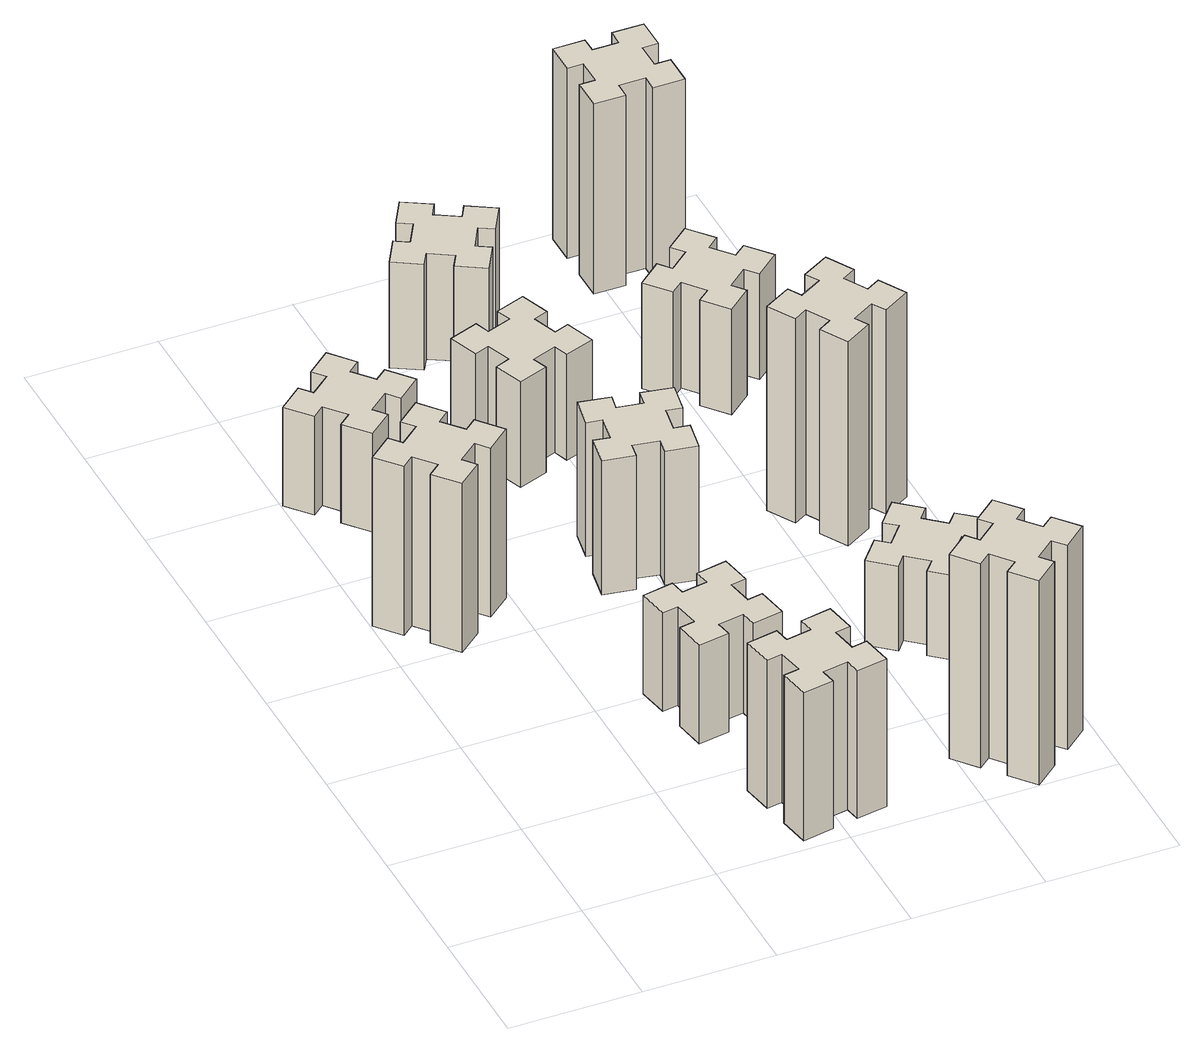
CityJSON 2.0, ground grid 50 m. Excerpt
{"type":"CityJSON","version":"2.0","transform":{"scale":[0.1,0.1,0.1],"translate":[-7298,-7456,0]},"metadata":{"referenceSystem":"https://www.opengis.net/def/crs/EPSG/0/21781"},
"CityObjects":{
"building1":{"type":"Building","attributes":{"class":"1000","function":"1000","usage":"1000","yearOfConstruction":2016,"roofType":"1000","measuredHeight":72,"storeysAboveGround":30,"storeysBelowGround":0},"geometry":[{"type":"Solid","lod":"1","boundaries":[[[[0,1,2,3,4,5,6,7,8,9,10,11,12,13,14,15,16,17,18,19]],[[17,16,20,21]],[[16,15,22,20]],[[15,14,23,22]],[[14,13,24,23]],[[13,12,25,24]],[[12,11,26,25]],[[11,10,27,26]],[[10,9,28,27]],[[9,8,29,28]],[[8,7,30,29]],[[7,6,31,30]],[[6,5,32,31]],[[5,4,33,32]],[[4,3,34,33]],[[3,2,35,34]],[[2,1,36,35]],[[1,0,37,36]],[[0,19,38,37]],[[19,18,39,38]],[[18,17,21,39]],[[24,25,26,27,28,29,30,31,32,33,34,35,36,37,38,39,21,20,22,23]]]]}]},
"building2":{"type":"Building","attributes":{"class":"1000","function":"1000","usage":"1000","yearOfConstruction":2016,"roofType":"1000","measuredHeight":42,"storeysAboveGround":30,"storeysBelowGround":0},"geometry":[{"type":"Solid","lod":"1","boundaries":[[[[40,41,42,43,44,45,46,47,48,49,50,51,52,53,54,55,56,57,58,59]],[[57,56,60,61]],[[56,55,62,60]],[[55,54,63,62]],[[54,53,64,63]],[[53,52,65,64]],[[52,51,66,65]],[[51,50,67,66]],[[50,49,68,67]],[[49,48,69,68]],[[48,47,70,69]],[[47,46,71,70]],[[46,45,72,71]],[[45,44,73,72]],[[44,43,74,73]],[[43,42,75,74]],[[42,41,76,75]],[[41,40,77,76]],[[40,59,78,77]],[[59,58,79,78]],[[58,57,61,79]],[[64,65,66,67,68,69,70,71,72,73,74,75,76,77,78,79,61,60,62,63]]]]}]},
"building3":{"type":"Building","attributes":{"class":"1000","function":"1000","usage":"1000","yearOfConstruction":2016,"roofType":"1000","measuredHeight":63,"storeysAboveGround":30,"storeysBelowGround":0},"geometry":[{"type":"Solid","lod":"1","boundaries":[[[[80,81,82,83,84,85,86,87,88,89,90,91,92,93,94,95,96,97,98,99]],[[97,96,100,101]],[[96,95,102,100]],[[95,94,103,102]],[[94,93,104,103]],[[93,92,105,104]],[[92,91,106,105]],[[91,90,107,106]],[[90,89,108,107]],[[89,88,109,108]],[[88,87,110,109]],[[87,86,111,110]],[[86,85,112,111]],[[85,84,113,112]],[[84,83,114,113]],[[83,82,115,114]],[[82,81,116,115]],[[81,80,117,116]],[[80,99,118,117]],[[99,98,119,118]],[[98,97,101,119]],[[104,105,106,107,108,109,110,111,112,113,114,115,116,117,118,119,101,100,102,103]]]]}]},
"building4":{"type":"Building","attributes":{"class":"1000","function":"1000","usage":"1000","yearOfConstruction":2016,"roofType":"1000","measuredHeight":42,"storeysAboveGround":30,"storeysBelowGround":0},"geometry":[{"type":"Solid","lod":"1","boundaries":[[[[120,121,122,123,124,125,126,127,128,129,130,131,132,133,134,135,136,137,138,139]],[[137,136,140,141]],[[136,135,142,140]],[[135,134,143,142]],[[134,133,144,143]],[[133,132,145,144]],[[132,131,146,145]],[[131,130,147,146]],[[130,129,148,147]],[[129,128,149,148]],[[128,127,150,149]],[[127,126,151,150]],[[126,125,152,151]],[[125,124,153,152]],[[124,123,154,153]],[[123,122,155,154]],[[122,121,156,155]],[[121,120,157,156]],[[120,139,158,157]],[[139,138,159,158]],[[138,137,141,159]],[[144,145,146,147,148,149,150,151,152,153,154,155,156,157,158,159,141,140,142,143]]]]}]},
"building5":{"type":"Building","attributes":{"class":"1000","function":"1000","usage":"1000","yearOfConstruction":2016,"roofType":"1000","measuredHeight":57,"storeysAboveGround":30,"storeysBelowGround":0},"geometry":[{"type":"Solid","lod":"1","boundaries":[[[[160,161,162,163,164,165,166,167,168,169,170,171,172,173,174,175,176,177,178,179]],[[177,176,180,181]],[[176,175,182,180]],[[175,174,183,182]],[[174,173,184,183]],[[173,172,185,184]],[[172,171,186,185]],[[171,170,187,186]],[[170,169,188,187]],[[169,168,189,188]],[[168,167,190,189]],[[167,166,191,190]],[[166,165,192,191]],[[165,164,193,192]],[[164,163,194,193]],[[163,162,195,194]],[[162,161,196,195]],[[161,160,197,196]],[[160,179,198,197]],[[179,178,199,198]],[[178,177,181,199]],[[184,185,186,187,188,189,190,191,192,193,194,195,196,197,198,199,181,180,182,183]]]]}]},
"building6":{"type":"Building","attributes":{"class":"1000","function":"1000","usage":"1000","yearOfConstruction":2016,"roofType":"1000","measuredHeight":45,"storeysAboveGround":30,"storeysBelowGround":0},"geometry":[{"type":"Solid","lod":"1","boundaries":[[[[200,201,202,203,204,205,206,207,208,209,210,211,212,213,214,215,216,217,218,219]],[[217,216,220,221]],[[216,215,222,220]],[[215,214,223,222]],[[214,213,224,223]],[[213,212,225,224]],[[212,211,226,225]],[[211,210,227,226]],[[210,209,228,227]],[[209,208,229,228]],[[208,207,230,229]],[[207,206,231,230]],[[206,205,232,231]],[[205,204,233,232]],[[204,203,234,233]],[[203,202,235,234]],[[202,201,236,235]],[[201,200,237,236]],[[200,219,238,237]],[[219,218,239,238]],[[218,217,221,239]],[[224,225,226,227,228,229,230,231,232,233,234,235,236,237,238,239,221,220,222,223]]]]}]},
"building7":{"type":"Building","attributes":{"class":"1000","function":"1000","usage":"1000","yearOfConstruction":2016,"roofType":"1000","measuredHeight":87,"storeysAboveGround":30,"storeysBelowGround":0},"geometry":[{"type":"Solid","lod":"1","boundaries":[[[[240,241,242,243,244,245,246,247,248,249,250,251,252,253,254,255,256,257,258,259]],[[257,256,260,261]],[[256,255,262,260]],[[255,254,263,262]],[[254,253,264,263]],[[253,252,265,264]],[[252,251,266,265]],[[251,250,267,266]],[[250,249,268,267]],[[249,248,269,268]],[[248,247,270,269]],[[247,246,271,270]],[[246,245,272,271]],[[245,244,273,272]],[[244,243,274,273]],[[243,242,275,274]],[[242,241,276,275]],[[241,240,277,276]],[[240,259,278,277]],[[259,258,279,278]],[[258,257,261,279]],[[264,265,266,267,268,269,270,271,272,273,274,275,276,277,278,279,261,260,262,263]]]]}]},
"building8":{"type":"Building","attributes":{"class":"1000","function":"1000","usage":"1000","yearOfConstruction":2016,"roofType":"1000","measuredHeight":45,"storeysAboveGround":30,"storeysBelowGround":0},"geometry":[{"type":"Solid","lod":"1","boundaries":[[[[280,281,282,283,284,285,286,287,288,289,290,291,292,293,294,295,296,297,298,299]],[[297,296,300,301]],[[296,295,302,300]],[[295,294,303,302]],[[294,293,304,303]],[[293,292,305,304]],[[292,291,306,305]],[[291,290,307,306]],[[290,289,308,307]],[[289,288,309,308]],[[288,287,310,309]],[[287,286,311,310]],[[286,285,312,311]],[[285,284,313,312]],[[284,283,314,313]],[[283,282,315,314]],[[282,281,316,315]],[[281,280,317,316]],[[280,299,318,317]],[[299,298,319,318]],[[298,297,301,319]],[[304,305,306,307,308,309,310,311,312,313,314,315,316,317,318,319,301,300,302,303]]]]}]},
"building9":{"type":"Building","attributes":{"class":"1000","function":"1000","usage":"1000","yearOfConstruction":2016,"roofType":"1000","measuredHeight":36,"storeysAboveGround":30,"storeysBelowGround":0},"geometry":[{"type":"Solid","lod":"1","boundaries":[[[[320,321,322,323,324,325,326,327,328,329,330,331,332,333,334,335,336,337,338,339]],[[337,336,340,341]],[[336,335,342,340]],[[335,334,343,342]],[[334,333,344,343]],[[333,332,345,344]],[[332,331,346,345]],[[331,330,347,346]],[[330,329,348,347]],[[329,328,349,348]],[[328,327,350,349]],[[327,326,351,350]],[[326,325,352,351]],[[325,324,353,352]],[[324,323,354,353]],[[323,322,355,354]],[[322,321,356,355]],[[321,320,357,356]],[[320,339,358,357]],[[339,338,359,358]],[[338,337,341,359]],[[344,345,346,347,348,349,350,351,352,353,354,355,356,357,358,359,341,340,342,343]]]]}]},
"building10":{"type":"Building","attributes":{"class":"1000","function":"1000","usage":"1000","yearOfConstruction":2016,"roofType":"1000","measuredHeight":87,"storeysAboveGround":30,"storeysBelowGround":0},"geometry":[{"type":"Solid","lod":"1","boundaries":[[[[360,361,362,363,364,365,366,367,368,369,370,371,372,373,374,375,376,377,378,379]],[[377,376,380,381]],[[376,375,382,380]],[[375,374,383,382]],[[374,373,384,383]],[[373,372,385,384]],[[372,371,386,385]],[[371,370,387,386]],[[370,369,388,387]],[[369,368,389,388]],[[368,367,390,389]],[[367,366,391,390]],[[366,365,392,391]],[[365,364,393,392]],[[364,363,394,393]],[[363,362,395,394]],[[362,361,396,395]],[[361,360,397,396]],[[360,379,398,397]],[[379,378,399,398]],[[378,377,381,399]],[[384,385,386,387,388,389,390,391,392,393,394,395,396,397,398,399,381,380,382,383]]]]}]},
"building11":{"type":"Building","attributes":{"class":"1000","function":"1000","usage":"1000","yearOfConstruction":2016,"roofType":"1000","measuredHeight":45,"storeysAboveGround":30,"storeysBelowGround":0},"geometry":[{"type":"Solid","lod":"1","boundaries":[[[[400,401,402,403,404,405,406,407,408,409,410,411,412,413,414,415,416,417,418,419]],[[417,416,420,421]],[[416,415,422,420]],[[415,414,423,422]],[[414,413,424,423]],[[413,412,425,424]],[[412,411,426,425]],[[411,410,427,426]],[[410,409,428,427]],[[409,408,429,428]],[[408,407,430,429]],[[407,406,431,430]],[[406,405,432,431]],[[405,404,433,432]],[[404,403,434,433]],[[403,402,435,434]],[[402,401,436,435]],[[401,400,437,436]],[[400,419,438,437]],[[419,418,439,438]],[[418,417,421,439]],[[424,425,426,427,428,429,430,431,432,433,434,435,436,437,438,439,421,420,422,423]]]]}]},
"building12":{"type":"Building","attributes":{"class":"1000","function":"1000","usage":"1000","yearOfConstruction":2016,"roofType":"1000","measuredHeight":81,"storeysAboveGround":30,"storeysBelowGround":0},"geometry":[{"type":"Solid","lod":"1","boundaries":[[[[440,441,442,443,444,445,446,447,448,449,450,451,452,453,454,455,456,457,458,459]],[[457,456,460,461]],[[456,455,462,460]],[[455,454,463,462]],[[454,453,464,463]],[[453,452,465,464]],[[452,451,466,465]],[[451,450,467,466]],[[450,449,468,467]],[[449,448,469,468]],[[448,447,470,469]],[[447,446,471,470]],[[446,445,472,471]],[[445,444,473,472]],[[444,443,474,473]],[[443,442,475,474]],[[442,441,476,475]],[[441,440,477,476]],[[440,459,478,477]],[[459,458,479,478]],[[458,457,461,479]],[[464,465,466,467,468,469,470,471,472,473,474,475,476,477,478,479,461,460,462,463]]]]}]}
},
"vertices":[
[362,1758,0],[297,1834,0],[343,1873,0],[266,1965,0],[174,1888,0],[213,1842,0],[136,1777,0],[98,1823,0],[6,1746,0],[83,1654,0],[129,1693,0],[193,1616,0],[147,1578,0],[224,1486,0],[316,1563,0],[278,1609,0],[354,1673,0],[393,1627,0],[485,1704,0],[408,1796,0],[354,1673,720],[393,1627,720],[278,1609,720],[316,1563,720],[224,1486,720],[147,1578,720],[193,1616,720],[129,1693,720],[83,1654,720],[6,1746,720],[98,1823,720],[136,1777,720],[213,1842,720],[174,1888,720],[266,1965,720],[343,1873,720],[297,1834,720],[362,1758,720],[408,1796,720],[485,1704,720],
[278,2349,0],[354,2413,0],[393,2367,0],[485,2444,0],[408,2536,0],[362,2498,0],[297,2574,0],[343,2613,0],[266,2705,0],[174,2628,0],[213,2582,0],[136,2517,0],[98,2563,0],[6,2486,0],[83,2394,0],[129,2433,0],[193,2356,0],[147,2318,0],[224,2226,0],[316,2303,0],[193,2356,420],[147,2318,420],[129,2433,420],[83,2394,420],[6,2486,420],[98,2563,420],[136,2517,420],[213,2582,420],[174,2628,420],[266,2705,420],[343,2613,420],[297,2574,420],[362,2498,420],[408,2536,420],[485,2444,420],[393,2367,420],[354,2413,420],[278,2349,420],[316,2303,420],[224,2226,420],
[955,128,0],[1054,146,0],[1064,87,0],[1182,107,0],[1161,226,0],[1102,215,0],[1085,314,0],[1144,324,0],[1123,442,0],[1005,421,0],[1015,362,0],[917,345,0],[907,404,0],[788,383,0],[809,265,0],[868,275,0],[886,177,0],[827,167,0],[847,48,0],[966,69,0],[886,177,630],[827,167,630],[868,275,630],[809,265,630],[788,383,630],[907,404,630],[917,345,630],[1015,362,630],[1005,421,630],[1123,442,630],[1144,324,630],[1085,314,630],[1102,215,630],[1161,226,630],[1182,107,630],[1064,87,630],[1054,146,630],[955,128,630],[966,69,630],[847,48,630],
[915,1002,0],[817,985,0],[807,1044,0],[688,1023,0],[709,905,0],[768,915,0],[786,817,0],[727,807,0],[747,688,0],[866,709,0],[855,768,0],[954,786,0],[964,727,0],[1082,747,0],[1061,866,0],[1002,855,0],[985,954,0],[1044,964,0],[1023,1082,0],[905,1061,0],[985,954,420],[1044,964,420],[1002,855,420],[1061,866,420],[1082,747,420],[964,727,420],[954,786,420],[855,768,420],[866,709,420],[747,688,420],[727,807,420],[786,817,420],[768,915,420],[709,905,420],[688,1023,420],[807,1044,420],[817,985,420],[915,1002,420],[905,1061,420],[1023,1082,420],
[917,1626,0],[1015,1608,0],[1005,1549,0],[1123,1528,0],[1144,1647,0],[1085,1657,0],[1102,1755,0],[1161,1745,0],[1182,1863,0],[1064,1884,0],[1054,1825,0],[955,1842,0],[966,1901,0],[847,1922,0],[827,1804,0],[886,1794,0],[868,1695,0],[809,1706,0],[788,1587,0],[907,1567,0],[868,1695,570],[809,1706,570],[886,1794,570],[827,1804,570],[847,1922,570],[966,1901,570],[955,1842,570],[1054,1825,570],[1064,1884,570],[1182,1863,570],[1161,1745,570],[1102,1755,570],[1085,1657,570],[1144,1647,570],[1123,1528,570],[1005,1549,570],[1015,1608,570],[917,1626,570],[907,1567,570],[788,1587,570],
[876,2345,0],[970,2379,0],[990,2323,0],[1103,2364,0],[1062,2477,0],[1006,2456,0],[972,2550,0],[1028,2570,0],[987,2683,0],[874,2642,0],[895,2586,0],[801,2552,0],[780,2608,0],[667,2567,0],[709,2454,0],[765,2475,0],[799,2381,0],[743,2360,0],[784,2247,0],[897,2289,0],[799,2381,450],[743,2360,450],[765,2475,450],[709,2454,450],[667,2567,450],[780,2608,450],[801,2552,450],[895,2586,450],[874,2642,450],[987,2683,450],[1028,2570,450],[972,2550,450],[1006,2456,450],[1062,2477,450],[1103,2364,450],[990,2323,450],[970,2379,450],[876,2345,450],[897,2289,450],[784,2247,450],
[1758,129,0],[1834,193,0],[1873,147,0],[1965,224,0],[1888,316,0],[1842,278,0],[1777,354,0],[1823,393,0],[1746,485,0],[1654,408,0],[1693,362,0],[1616,297,0],[1578,343,0],[1486,266,0],[1563,174,0],[1609,213,0],[1673,136,0],[1627,98,0],[1704,6,0],[1796,83,0],[1673,136,870],[1627,98,870],[1609,213,870],[1563,174,870],[1486,266,870],[1578,343,870],[1616,297,870],[1693,362,870],[1654,408,870],[1746,485,870],[1823,393,870],[1777,354,870],[1842,278,870],[1888,316,870],[1965,224,870],[1873,147,870],[1834,193,870],[1758,129,870],[1796,83,870],[1704,6,870],
[787,3035,0],[874,2985,0],[844,2933,0],[948,2873,0],[1008,2977,0],[956,3007,0],[1006,3094,0],[1058,3064,0],[1118,3168,0],[1014,3228,0],[984,3176,0],[897,3226,0],[927,3278,0],[823,3338,0],[763,3234,0],[815,3204,0],[765,3117,0],[713,3147,0],[653,3043,0],[757,2983,0],[765,3117,450],[713,3147,450],[815,3204,450],[763,3234,450],[823,3338,450],[927,3278,450],[897,3226,450],[984,3176,450],[1014,3228,450],[1118,3168,450],[1058,3064,450],[1006,3094,450],[956,3007,450],[1008,2977,450],[948,2873,450],[844,2933,450],[874,2985,450],[787,3035,450],[757,2983,450],[653,3043,450],
[1777,876,0],[1842,953,0],[1888,914,0],[1965,1006,0],[1873,1083,0],[1834,1037,0],[1758,1102,0],[1796,1148,0],[1704,1225,0],[1627,1133,0],[1673,1094,0],[1609,1018,0],[1563,1056,0],[1486,964,0],[1578,887,0],[1616,933,0],[1693,869,0],[1654,823,0],[1746,746,0],[1823,838,0],[1693,869,360],[1654,823,360],[1616,933,360],[1578,887,360],[1486,964,360],[1563,1056,360],[1609,1018,360],[1673,1094,360],[1627,1133,360],[1704,1225,360],[1796,1148,360],[1758,1102,360],[1834,1037,360],[1873,1083,360],[1965,1006,360],[1888,914,360],[1842,953,360],[1777,876,360],[1823,838,360],[1746,746,360],
[1846,1737,0],[1796,1824,0],[1848,1854,0],[1788,1958,0],[1684,1898,0],[1714,1846,0],[1627,1796,0],[1597,1848,0],[1493,1788,0],[1553,1684,0],[1605,1714,0],[1655,1627,0],[1603,1597,0],[1663,1493,0],[1767,1553,0],[1737,1605,0],[1824,1655,0],[1854,1603,0],[1958,1663,0],[1898,1767,0],[1824,1655,870],[1854,1603,870],[1737,1605,870],[1767,1553,870],[1663,1493,870],[1603,1597,870],[1655,1627,870],[1605,1714,870],[1553,1684,870],[1493,1788,870],[1597,1848,870],[1627,1796,870],[1714,1846,870],[1684,1898,870],[1788,1958,870],[1848,1854,870],[1796,1824,870],[1846,1737,870],[1898,1767,870],[1958,1663,870],
[1742,2598,0],[1677,2674,0],[1723,2713,0],[1646,2805,0],[1554,2728,0],[1593,2682,0],[1516,2617,0],[1478,2663,0],[1386,2586,0],[1463,2494,0],[1509,2533,0],[1573,2456,0],[1527,2418,0],[1604,2326,0],[1696,2403,0],[1658,2449,0],[1734,2513,0],[1773,2467,0],[1865,2544,0],[1788,2636,0],[1734,2513,450],[1773,2467,450],[1658,2449,450],[1696,2403,450],[1604,2326,450],[1527,2418,450],[1573,2456,450],[1509,2533,450],[1463,2494,450],[1386,2586,450],[1478,2663,450],[1516,2617,450],[1593,2682,450],[1554,2728,450],[1646,2805,450],[1723,2713,450],[1677,2674,450],[1742,2598,450],[1788,2636,450],[1865,2544,450],
[1575,3195,0],[1675,3195,0],[1675,3135,0],[1795,3135,0],[1795,3255,0],[1735,3255,0],[1735,3355,0],[1795,3355,0],[1795,3475,0],[1675,3475,0],[1675,3415,0],[1575,3415,0],[1575,3475,0],[1455,3475,0],[1455,3355,0],[1515,3355,0],[1515,3255,0],[1455,3255,0],[1455,3135,0],[1575,3135,0],[1515,3255,810],[1455,3255,810],[1515,3355,810],[1455,3355,810],[1455,3475,810],[1575,3475,810],[1575,3415,810],[1675,3415,810],[1675,3475,810],[1795,3475,810],[1795,3355,810],[1735,3355,810],[1735,3255,810],[1795,3255,810],[1795,3135,810],[1675,3135,810],[1675,3195,810],[1575,3195,810],[1575,3135,810],[1455,3135,810]
]}
